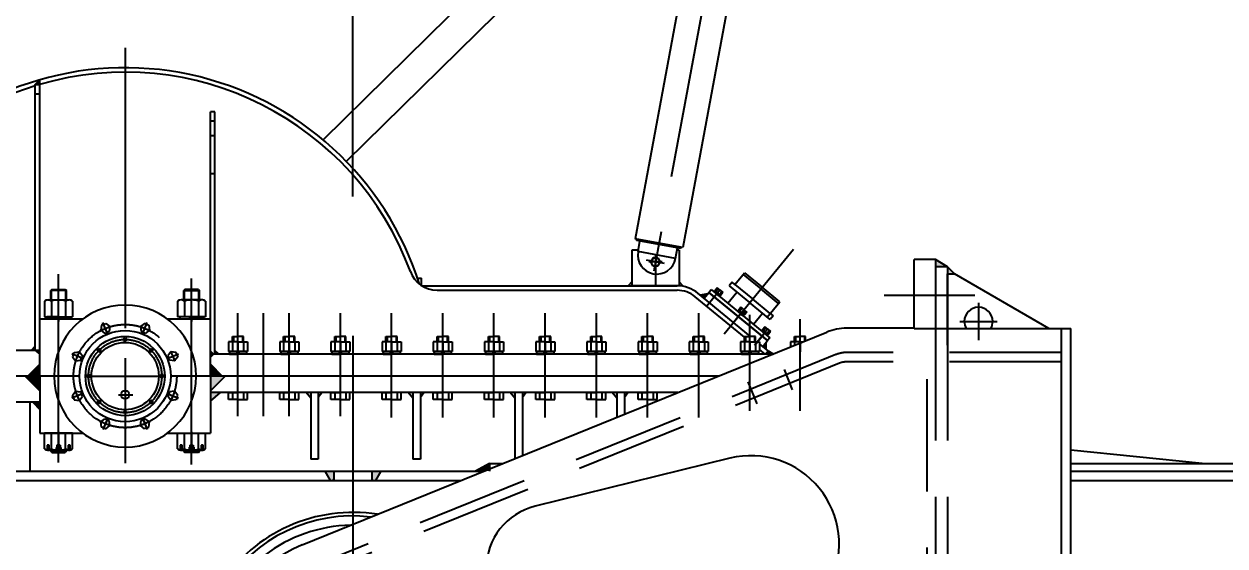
# Model space of a CAD drawing. Header units: millimetres. Extents: x -44903 to -2851, y -697 to 17820.
# Drawn here: x -34613 to -31400, y 14185 to 15580 of the extents above; entities that cross this region are included whole.
import ezdxf

# ---------------------------------------------------------------- set-up
doc = ezdxf.new("R2010")
doc.units = ezdxf.units.MM
doc.header["$LTSCALE"] = 600
for name, pattern in [('F', [0.75, 0.5, -0.25]), ('G', [2, 1.25, -0.25, 0.25, -0.25]), ('K', [2.5, 1.25, -0.25, 0.25, -0.25, 0.25, -0.25])]:
    doc.linetypes.add(name, pattern=pattern)
for name, color, linetype in [('01', 7, 'Continuous'), ('02', 1, 'Continuous'), ('04', 2, 'F'), ('05', 142, 'G'), ('07', 6, 'K'), ('08', 1, 'Continuous'), ('10', 1, 'Continuous')]:
    doc.layers.add(name, color=color, linetype=linetype)
doc.styles.get("Standard").update_dxf_attribs({"font": 'isocp', "width": 0.707, "bigfont": 'intecad.shx'})
doc.dimstyles.new('INTE', dxfattribs={"dimscale": 60, "dimtxt": 3.5, "dimasz": 3, "dimexe": 3, "dimexo": 0, "dimgap": 1, "dimtad": 1, "dimdec": 3, "dimdsep": 46, "dimtxsty": 'Standard', "dimcen": 0, "dimclrd": 1, "dimclre": 1, "dimclrt": 3, "dimaunit": 1, "dimadec": 0, "dimazin": 0, "dimtfac": 1, "dimtdec": 3, "dimtmove": 0, "dimatfit": 0, "dimfxl": 1, "dimarcsym": 0})
doc.dimstyles.new('INTE$2', dxfattribs={"dimscale": 60, "dimtxt": 3.5, "dimasz": 3, "dimexe": 3, "dimexo": 0, "dimgap": 1, "dimtad": 1, "dimtih": 1, "dimtoh": 1, "dimdec": 3, "dimdsep": 46, "dimtxsty": 'Standard', "dimcen": 0, "dimclrd": 1, "dimclre": 1, "dimclrt": 3, "dimaunit": 1, "dimadec": 0, "dimazin": 0, "dimtfac": 1, "dimtdec": 3, "dimtmove": 0, "dimatfit": 0, "dimfxl": 1, "dimarcsym": 0})

# ---------------------------------------------------------------- blocks, each defined once
blk = doc.blocks.new('*D89')
at = {"layer": '08', "color": 1, "lineweight": -2}
for p, q in [((-40743.2, 14208.7), (-40743.2, 16619.2)), ((-33733.2, 15119.4), (-33733.2, 16619.2)), ((-40563.2, 16439.2), (-33913.2, 16439.2))]:
    blk.add_line(p, q, dxfattribs=at)
at = {"layer": '08', "color": 1}
for points in [[(-40563.2, 16469.2), (-40563.2, 16409.2), (-40743.2, 16439.2)], [(-33913.2, 16469.2), (-33913.2, 16409.2), (-33733.2, 16439.2)]]:
    blk.add_solid(points, dxfattribs=at)
at = {"layer": 'DEFPOINTS', "color": 0}
for p in [(-33733.2, 16439.2), (-33733.2, 15119.4), (-40743.2, 14208.7)]:
    blk.add_point(p, dxfattribs=at)
at = {"layer": '08', "color": 3, "insert": (-36235.8, 16604.2), "char_height": 210, "attachment_point": 5}
blk.add_mtext('7010%%p0.5', dxfattribs=at)
blk = doc.blocks.new('*U5')
at = {"layer": '01'}
for p, q in [((-25.6, 0), (-25.6, 25.4)), ((-25.6, 25.4), (0, 25.4)), ((-25.6, 15), (0, 15)), ((0, 25.4), (0, 0)), ((0, -25.4), (0, 0)), ((-25.6, 0), (-25.6, -25.4)), ((-25.6, -15), (0, -15)), ((-25.6, -25.4), (0, -25.4))]:
    blk.add_line(p, q, dxfattribs=at)
at = {"layer": '05'}
blk.add_line((-26.7, 0), (1.1, 0), dxfattribs=at)
blk = doc.blocks.new('*U6')
at = {"layer": '01'}
for p, q in [((-22.8, 7.5), (-22.8, 0)), ((0, 7.5), (-22.8, 7.5)), ((-22.8, 0), (0, 0)), ((0, 0), (-4.3, 7.5)), ((0, 7.5), (4.3, 0)), ((0, 7.5), (22.8, 7.5)), ((22.8, 0), (0, 0)), ((22.8, 7.5), (22.8, 0))]:
    blk.add_line(p, q, dxfattribs=at)
at = {"layer": '05'}
blk.add_line((0, 9.6), (0, -2.1), dxfattribs=at)
blk = doc.blocks.new('L')
at = {"layer": '01'}
for p, q in [((13018.7, 14500.4), (13018.7, 14514.8)), ((13018.7, 14514.8), (13033.7, 14514.8)), ((13048.7, 14514.8), (13033.7, 14514.8)), ((13048.7, 14500.4), (13048.7, 14514.8)), ((13008.3, 14346.1), (13008.3, 14364.8)), ((13008.3, 14364.8), (13033.7, 14364.8)), ((13033.7, 14346.1), (13008.3, 14346.1)), ((13018.7, 14364.8), (13018.7, 14346.1)), ((13059.1, 14364.8), (13033.7, 14364.8)), ((13033.7, 14346.1), (13059.1, 14346.1)), ((13048.7, 14364.8), (13048.7, 14346.1)), ((13059.1, 14346.1), (13059.1, 14364.8))]:
    blk.add_line(p, q, dxfattribs=at)
at = {"layer": '02'}
for p, q in [((13021.7, 14514.8), (13021.7, 14500.4)), ((13045.7, 14514.8), (13045.7, 14500.4))]:
    blk.add_line(p, q, dxfattribs=at)
at = {"layer": '01', "rotation": 270}
blk.add_blockref('*U5', (13033.7, 14474.8), dxfattribs=at)
at = {"layer": '01'}
blk.add_blockref('*U6', (13033.7, 14467.3), dxfattribs=at)
blk = doc.blocks.new('*U41')
at = {"layer": '01'}
for p, q in [((-10.8, 0), (-10.8, 10)), ((-10.8, 10), (0, 10)), ((-10.8, 6), (0, 6)), ((0, 10), (0, 0)), ((0, -10), (0, 0)), ((-10.8, 0), (-10.8, -10)), ((-10.8, -6), (0, -6)), ((-10.8, -10), (0, -10))]:
    blk.add_line(p, q, dxfattribs=at)
at = {"layer": '05'}
blk.add_line((-11.9, 0), (1.1, 0), dxfattribs=at)
blk = doc.blocks.new('*U42')
at = {"layer": '01'}
for p, q in [((-9.2, 3.1), (-9.2, 0)), ((0, 3.1), (-9.2, 3.1)), ((-9.2, 0), (0, 0)), ((0, 0), (-1.8, 3.1)), ((0, 3.1), (1.8, 0)), ((0, 3.1), (9.2, 3.1)), ((9.2, 0), (0, 0)), ((9.2, 3.1), (9.2, 0))]:
    blk.add_line(p, q, dxfattribs=at)
at = {"layer": '05'}
blk.add_line((0, 5.2), (0, -2.1), dxfattribs=at)
blk = doc.blocks.new('*D107')
at = {"layer": '08', "color": 1, "lineweight": -2}
for p, q in [((-40486.6, 14108.5), (-40220.8, 14374.3)), ((-40300.4, 13511.1), (-39733.1, 13511.1))]:
    blk.add_line(p, q, dxfattribs=at)
for start, end in [(63.5375, 82.075), (360, 45), (322.4163, 360), (322.925, 341.4625)]:
    blk.add_arc((-40743.2, 13851.9), 558.8, start, end, dxfattribs=at)
at = {"layer": '08', "color": 1}
for points in [[(-40476.7, 14376.5), (-40511.7, 14327.8), (-40348.1, 14247)], [(-40243, 13679.1), (-40183.8, 13669.4), (-40184.4, 13851.9)]]:
    blk.add_solid(points, dxfattribs=at)
at = {"layer": 'DEFPOINTS', "color": 0}
for p in [(-40486.6, 14108.5), (-40259.3, 14131.3), (-41068.3, 13851.9), (-40743.2, 13851.9), (-22617.3, 13851.9)]:
    blk.add_point(p, dxfattribs=at)
at = {"layer": '08', "color": 3, "insert": (-39926.8, 13676.1), "char_height": 210, "attachment_point": 5}
blk.add_mtext('45°', dxfattribs=at)
blk = doc.blocks.new('*D114')
at = {"layer": '08', "color": 1, "lineweight": -2}
blk.add_line((-27154.4, 16020.6), (-27444.7, 16174.6), dxfattribs=at)
for start, end in [(154.2198, 163.9814), (168.0614, 177.8411)]:
    blk.add_arc((-23065.2, 13851.9), 4777.3, start, end, dxfattribs=at)
at = {"layer": '08', "color": 1}
for points in [[(-27393.8, 15943.2), (-27340.2, 15916.1), (-27285.7, 16090.2)], [(-27809.1, 14031.3), (-27869.1, 14032.5), (-27842.5, 13851.9)]]:
    blk.add_solid(points, dxfattribs=at)
at = {"layer": 'DEFPOINTS', "color": 0}
for p in [(-27154.4, 16020.6), (-27592.3, 15377.7), (-41068.3, 13851.9), (-23065.2, 13851.9), (-22617.3, 13851.9)]:
    blk.add_point(p, dxfattribs=at)
at = {"layer": '08', "color": 3, "insert": (-27701.2, 15005.2), "char_height": 210, "attachment_point": 5}
blk.add_mtext('28°', dxfattribs=at)
blk = doc.blocks.new('*U204')
at = {"layer": '01'}
for p, q in [((0, 13.1), (-12, 6.2)), ((-12, 6.2), (-12, 0)), ((-12, -6.2), (-12, 0)), ((12, 6.2), (0, 13.1)), ((12, 0), (12, 6.2)), ((12, 0), (12, -6.2)), ((0, -13.1), (-12, -6.2)), ((12, -6.2), (0, -13.1))]:
    blk.add_line(p, q, dxfattribs=at)
at = {"layer": '05'}
for p, q in [((-13.7, 0), (14.5, 0)), ((0, 14.7), (0, -14.3))]:
    blk.add_line(p, q, dxfattribs=at)

msp = doc.modelspace()

# ---------------------------------------------------------------- hatches: boundary and pattern name
at = {"layer": '01'}
for points in [[(-34571.3044, 15431.1492), (-34583.3044, 15418.4243), (-34572.0837, 15418.4243, -0.000249741), (-34571.3044, 15418.653)], [(-32784.019, 14858.497), (-32803.2568, 14854.9846), (-32793.4753, 14846.9642)], [(-34593.6346, 14708.4243), (-34583.3044, 14708.4243), (-34583.3044, 14718.7101)], [(-32628.426, 14728.0954), (-32636.498, 14718.2509), (-32628.5074, 14711.699)], [(-34584.2263, 14708.4243), (-34571.3044, 14708.4243), (-34571.3044, 14697.597)], [(-34106.3044, 14697.4243), (-34114.3044, 14705.4621), (-34114.3044, 14689.4243)], [(-34091.9743, 14697.4243), (-34102.3044, 14697.4243), (-34102.3044, 14707.7101)], [(-32607.6607, 14697.4243), (-32621.8055, 14706.2038), (-32629.0042, 14697.4243)], [(-34571.3044, 14549.7497), (-34571.3044, 14568.9243), (-34589.4266, 14568.9243)], [(-33405.0503, 14384.9243), (-33367.53, 14384.9243), (-33367.53, 14404.9243)]]:
    msp.add_hatch(color=256, dxfattribs=at).paths.add_polyline_path(points)
h = msp.add_hatch(color=256, dxfattribs=at)
h.paths.add_polyline_path([(-32142.2044, 14931.4243), (-32174.2044, 14950.4243), (-32174.2044, 14931.4243)])
h.paths.add_polyline_path([(-32123.2044, 14911.9331), (-32142.2044, 14931.4243), (-32142.2044, 14911.9331)])
h = msp.add_hatch(color=256, dxfattribs=at)
h.paths.add_polyline_path([(-32753.3114, 14836.016), (-32751.4093, 14838.3358), (-32766.1017, 14850.3829), (-32768.0039, 14848.063)])
h.paths.add_polyline_path([(-32780.7942, 14862.43), (-32782.6964, 14860.1101), (-32768.0039, 14848.063), (-32766.1017, 14850.3829)])
h.paths.add_polyline_path([(-32704.2077, 14795.7534), (-32702.3055, 14798.0733), (-32751.4093, 14838.3358), (-32753.3114, 14836.016)])
h = msp.add_hatch(color=256, dxfattribs=at)
h.paths.add_polyline_path([(-32655.104, 14755.4909), (-32653.2018, 14757.8107), (-32702.3055, 14798.0733), (-32704.2077, 14795.7534)])
h.paths.add_polyline_path([(-32640.4115, 14743.4438), (-32638.5093, 14745.7637), (-32653.2018, 14757.8107), (-32655.104, 14755.4909)])
h.paths.add_polyline_path([(-32638.5093, 14745.7637), (-32640.4115, 14743.4438), (-32625.7191, 14731.3967), (-32623.8169, 14733.7166)])
at = {"layer": '01', "linetype": 'Continuous'}
h = msp.add_hatch(color=7, dxfattribs=at)
h.paths.add_polyline_path([(-34610.3044, 14638.9243), (-34596.8044, 14625.4243), (-34596.8044, 14638.9243)])
h.paths.add_polyline_path([(-34596.8044, 14638.9243), (-34596.8044, 14625.4243), (-34591.3044, 14619.9243), (-34571.3044, 14619.9243), (-34571.3044, 14638.9243)])
h.paths.add_polyline_path([(-34571.3044, 14599.9243), (-34571.3044, 14619.9243), (-34591.3044, 14619.9243)])
at = {"layer": '01'}
h = msp.add_hatch(color=256, dxfattribs=at)
h.paths.add_polyline_path([(-34094.3044, 14619.9243), (-34114.3044, 14619.9243), (-34114.3044, 14599.9243)])
h.paths.add_polyline_path([(-34075.3044, 14638.9243), (-34114.3044, 14638.9243), (-34114.3044, 14619.9243), (-34094.3044, 14619.9243)])
h.paths.add_polyline_path([(-34089.3044, 14593.3444), (-34089.3044, 14594.9243), (-34114.3044, 14594.9243), (-34114.3044, 14572.2028)])
h = msp.add_hatch(color=256, dxfattribs=at)
h.paths.add_polyline_path([(-33845.8044, 14594.9243), (-33858.3901, 14594.9243), (-33845.8044, 14580.1184)])
h.paths.add_polyline_path([(-33816.3757, 14594.9243), (-33825.8044, 14594.9243), (-33825.8044, 14582.9279)])
h = msp.add_hatch(color=256, dxfattribs=at)
h.paths.add_polyline_path([(-33572.8044, 14594.9243), (-33585.3901, 14594.9243), (-33572.8044, 14580.1184)])
h.paths.add_polyline_path([(-33543.3757, 14594.9243), (-33552.8044, 14594.9243), (-33552.8044, 14582.9279)])
h = msp.add_hatch(color=256, dxfattribs=at)
h.paths.add_polyline_path([(-33299.8044, 14594.9243), (-33312.3901, 14594.9243), (-33299.8044, 14580.1184)])
h.paths.add_polyline_path([(-33270.3757, 14594.9243), (-33279.8044, 14594.9243), (-33279.8044, 14582.9279)])
h = msp.add_hatch(color=256, dxfattribs=at)
h.paths.add_polyline_path([(-33026.8044, 14594.9243), (-33039.3901, 14594.9243), (-33026.8044, 14580.1184)])
h.paths.add_polyline_path([(-32997.3757, 14594.9243), (-33006.8044, 14594.9243), (-33006.8044, 14582.9279)])
h = msp.add_hatch(color=256, dxfattribs=at)
h.paths.add_polyline_path([(-33784.2044, 14384.9243), (-33808.1382, 14384.9243), (-33793.7044, 14359.9243), (-33787.2044, 14359.9243, 0.414213562), (-33784.2044, 14362.9243)])
h.paths.add_polyline_path([(-33658.2709, 14384.9239), (-33682.2044, 14384.924), (-33682.2044, 14362.9243, 0.414213562), (-33679.2044, 14359.9243), (-33672.7044, 14359.9243)])
h = msp.add_hatch(color=256, dxfattribs=at)
h.paths.add_polyline_path([(-33784.2044, 14384.9243), (-33793.7044, 14384.9243), (-33793.7044, 14359.9243), (-33787.2044, 14359.9243, 0.414213562), (-33784.2044, 14362.9243)])
h.paths.add_polyline_path([(-33672.7044, 14384.9239), (-33682.2044, 14384.924), (-33682.2044, 14362.9243, 0.414213562), (-33679.2044, 14359.9243), (-33672.7044, 14359.9243)])
at = {"layer": '02'}
for points in [[(-34571.3044, 14670.4243), (-34602.8044, 14638.9243), (-34571.3044, 14638.9243), (-34571.3044, 14639.4243)], [(-34114.3044, 14670.4243), (-34114.3044, 14638.9243), (-34082.8044, 14638.9243)]]:
    msp.add_hatch(color=256, dxfattribs=at).paths.add_polyline_path(points)
at = {"layer": '10'}
h = msp.add_hatch(color=256, dxfattribs=at)
h.paths.add_polyline_path([(-32997.1227, 14880.4243), (-32987.1227, 14890.6247), (-32987.1227, 14880.4243)])
h.paths.add_polyline_path([(-32850.0367, 14880.3366, 0.010476179), (-32854.2258, 14880.4243), (-32860.1227, 14880.4243), (-32860.1227, 14890.6247)])

# ---------------------------------------------------------------- linework, layer by layer
for p, q in [((-32603.9285, 17025.7216), (-32978.2403, 15006.116)), ((-32476.1054, 17002.031), (-32850.4172, 14982.4254)), ((-32987.1227, 14975.6247), (-32987.1227, 14880.4243)), ((-32850.4172, 14982.4254), (-32978.2403, 15006.116)), ((-32973.9619, 15001.7634), (-32973.324, 15005.2048)), ((-32855.9713, 14979.8952), (-32973.9619, 15001.7634)), ((-32970.3063, 14972.1005), (-32965.1126, 15000.1233)), ((-32870.0143, 14953.5125), (-32864.8206, 14981.5353)), ((-32860.1227, 14975.6247), (-32860.1227, 14880.4243)), ((-32855.9713, 14979.8952), (-32855.3334, 14983.3366)), ((-32870.0143, 14953.5125), (-32970.3063, 14972.1005)), ((-32929.9736, 14955.1247), (-32936.3245, 14944.1247)), ((-32929.9736, 14933.1247), (-32936.3245, 14944.1247)), ((-32917.2719, 14955.1247), (-32929.9736, 14955.1247)), ((-32917.2719, 14955.1247), (-32910.921, 14944.1247)), ((-32917.2719, 14933.1247), (-32910.921, 14944.1247)), ((-32917.2719, 14933.1247), (-32929.9736, 14933.1247))]:
    msp.add_line(p, q)
for centre, radius in [((-32923.6227, 14944.1247), 11), ((-32923.6227, 14944.1247), 11), ((-34342.8044, 14638.9243), 106), ((-34412.1009, 14708.2208), 3.7377), ((-34273.508, 14708.2208), 3.7377), ((-34440.8044, 14638.9243), 3.7377), ((-34244.8044, 14638.9243), 3.7377), ((-34412.1009, 14569.6279), 3.7377), ((-34273.508, 14569.6279), 3.7377)]:
    msp.add_circle(centre, radius)
msp.add_arc((-32920.1603, 14962.8065), 51, 169.5, 349.5)
at = {"layer": '01'}
for p, q in [((-32898.5085, 16169.9667), (-33813.2594, 15271.0436)), ((-32898.5085, 16169.9667), (-33813.2594, 15271.0436)), ((-32779.7315, 16167.5159), (-33750.9159, 15213.1356)), ((-34583.3044, 15418.4243), (-34571.3044, 15431.1492)), ((-32969.6531, 14975.6247), (-32987.1227, 14975.6247)), ((-32860.1227, 14975.6247), (-32865.916, 14975.6247)), ((-32174.2044, 14950.4243), (-32231.2044, 14950.4243)), ((-32142.2044, 14931.4243), (-32174.2044, 14950.4243)), ((-32710.8861, 14883.9364), (-32685.3261, 14915.1091)), ((-32685.3261, 14915.1091), (-32638.0958, 14876.3827)), ((-32142.2044, 14931.4243), (-32174.2044, 14931.4243)), ((-32123.2044, 14911.9331), (-32142.2044, 14931.4243)), ((-32860.1227, 14880.4243), (-32987.1227, 14880.4243)), ((-32718.3546, 14890.0601), (-32726.4616, 14880.1728)), ((-32726.4616, 14880.1728), (-32671.7629, 14835.3227)), ((-32710.8861, 14883.9364), (-32718.3546, 14890.0601)), ((-32710.8861, 14883.9364), (-32663.6559, 14845.21)), ((-32688.8789, 14910.7762), (-32641.6486, 14872.0497)), ((-34538.8044, 14870.7806), (-34541.8044, 14867.7806)), ((-34541.8044, 14842.4243), (-34541.8044, 14867.7806)), ((-34499.8044, 14867.7806), (-34541.8044, 14867.7806)), ((-34538.8044, 14870.7806), (-34502.8044, 14870.7806)), ((-34502.8044, 14870.7806), (-34499.8044, 14867.7806)), ((-34499.8044, 14842.4243), (-34499.8044, 14867.7806)), ((-34182.8044, 14870.7806), (-34185.8044, 14867.7806)), ((-34185.8044, 14842.4243), (-34185.8044, 14867.7806)), ((-34185.8044, 14867.7806), (-34143.8044, 14867.7806)), ((-34146.8044, 14870.7806), (-34182.8044, 14870.7806)), ((-34146.8044, 14870.7806), (-34143.8044, 14867.7806)), ((-34143.8044, 14842.4243), (-34143.8044, 14867.7806)), ((-32669.0287, 14744.9243), (-32809.9512, 14860.4736)), ((-32784.019, 14858.497), (-32803.2568, 14854.9846)), ((-32780.7942, 14862.43), (-32774.4536, 14870.1628)), ((-32623.8169, 14733.7166), (-32780.7942, 14862.43)), ((-32780.7942, 14862.43), (-32623.8169, 14733.7166)), ((-32774.4536, 14870.1628), (-32617.4763, 14741.4495)), ((-32594.4183, 14833.3233), (-32641.6486, 14872.0497)), ((-32590.8656, 14837.6562), (-32638.0958, 14876.3827)), ((-34558.3044, 14839.1912), (-34558.3044, 14797.4243)), ((-34550.3669, 14842.4243), (-34492.7419, 14842.4243)), ((-34539.5544, 14839.1912), (-34539.5544, 14797.4243)), ((-34502.0544, 14839.1912), (-34502.0544, 14797.4243)), ((-34483.3044, 14839.1912), (-34483.3044, 14797.4243)), ((-34202.3044, 14839.1912), (-34202.3044, 14797.4243)), ((-34135.2419, 14842.4243), (-34192.8669, 14842.4243)), ((-34183.5544, 14839.1912), (-34183.5544, 14797.4243)), ((-34146.0544, 14839.1912), (-34146.0544, 14797.4243)), ((-34127.3044, 14839.1912), (-34127.3044, 14797.4243)), ((-32617.0642, 14790.4726), (-32671.7629, 14835.3227)), ((-32616.4256, 14806.4835), (-32663.6559, 14845.21)), ((-32624.5326, 14796.5963), (-32590.8656, 14837.6562)), ((-34558.3044, 14797.4243), (-34483.3044, 14797.4243)), ((-34520.8044, 14797.4243), (-34552.5544, 14797.4243)), ((-34552.5544, 14797.4243), (-34552.5544, 14791.9243)), ((-34520.8044, 14797.4243), (-34523.9799, 14791.9243)), ((-34520.8044, 14797.4243), (-34489.0544, 14797.4243)), ((-34517.9177, 14791.9243), (-34514.7422, 14797.4243)), ((-34489.0544, 14797.4243), (-34489.0544, 14791.9243)), ((-34127.3044, 14797.4243), (-34202.3044, 14797.4243)), ((-34164.8044, 14797.4243), (-34196.5544, 14797.4243)), ((-34196.5544, 14797.4243), (-34196.5544, 14791.9243)), ((-34167.6912, 14791.9243), (-34170.8666, 14797.4243)), ((-34164.8044, 14797.4243), (-34161.629, 14791.9243)), ((-34164.8044, 14797.4243), (-34133.0544, 14797.4243)), ((-34133.0544, 14797.4243), (-34133.0544, 14791.9243)), ((-32608.9572, 14800.3598), (-32617.0642, 14790.4726)), ((-32616.4256, 14806.4835), (-32608.9572, 14800.3598)), ((-31837.2044, 14766.4243), (-31812.2044, 14766.4243)), ((-34593.6346, 14708.4243), (-34583.3044, 14718.7101)), ((-34346.8044, 14738.9319), (-34342.8044, 14741.2393)), ((-34346.8044, 14736.9243), (-34346.8044, 14738.9319)), ((-34346.8044, 14736.9243), (-34346.8044, 14734.9168)), ((-34346.8044, 14734.9168), (-34342.8044, 14732.6093)), ((-34342.8044, 14741.2393), (-34338.8044, 14738.9319)), ((-34342.8044, 14732.6093), (-34338.8044, 14734.9168)), ((-34338.8044, 14738.9319), (-34338.8044, 14736.9243)), ((-34338.8044, 14734.9168), (-34338.8044, 14736.9243)), ((-32822.8044, 14730.5243), (-32822.8044, 14744.9243)), ((-32822.8044, 14744.9243), (-32807.8044, 14744.9243)), ((-32792.8044, 14744.9243), (-32807.8044, 14744.9243)), ((-32792.8044, 14730.5243), (-32792.8044, 14744.9243)), ((-32685.8044, 14730.5243), (-32685.8044, 14744.9243)), ((-32685.8044, 14744.9243), (-32670.8044, 14744.9243)), ((-32655.8044, 14744.9243), (-32670.8044, 14744.9243)), ((-32655.8044, 14730.5243), (-32655.8044, 14744.9243)), ((-32621.8055, 14706.2038), (-32645.3794, 14725.5332)), ((-32628.426, 14728.0954), (-32628.5074, 14711.699)), ((-32617.4763, 14741.4495), (-32623.8169, 14733.7166)), ((-32536.8044, 14730.5243), (-32562.2294, 14730.5243)), ((-32562.2294, 14730.5243), (-32562.2294, 14717.177)), ((-32551.8044, 14730.5243), (-32551.8044, 14744.9243)), ((-32551.8044, 14744.9243), (-32536.8044, 14744.9243)), ((-32551.8044, 14730.5243), (-32551.8044, 14721.4026)), ((-32521.8044, 14744.9243), (-32536.8044, 14744.9243)), ((-32536.8044, 14730.5243), (-32529.3006, 14730.5243)), ((-32521.8044, 14733.5629), (-32521.8044, 14744.9243)), ((-34584.2263, 14708.4243), (-34571.3044, 14697.597)), ((-34416.3488, 14706.8119), (-34415.1521, 14711.272)), ((-34414.9293, 14705.3924), (-34416.3488, 14706.8119)), ((-34415.1521, 14711.272), (-34410.692, 14712.4688)), ((-34414.9293, 14705.3924), (-34413.5098, 14703.9729)), ((-34413.5098, 14703.9729), (-34409.0497, 14705.1696)), ((-34410.692, 14712.4688), (-34409.2725, 14711.0492)), ((-34407.8529, 14709.6297), (-34409.2725, 14711.0492)), ((-34409.0497, 14705.1696), (-34407.8529, 14709.6297)), ((-34276.3364, 14711.0492), (-34277.7559, 14709.6297)), ((-34277.7559, 14709.6297), (-34276.5591, 14705.1696)), ((-34276.5591, 14705.1696), (-34272.0991, 14703.9729)), ((-34276.3364, 14711.0492), (-34274.9169, 14712.4688)), ((-34274.9169, 14712.4688), (-34270.4568, 14711.272)), ((-34272.0991, 14703.9729), (-34270.6795, 14705.3924)), ((-34269.26, 14706.8119), (-34270.6795, 14705.3924)), ((-34270.4568, 14711.272), (-34269.26, 14706.8119)), ((-34106.3044, 14697.4243), (-34114.3044, 14705.4621)), ((-34114.3044, 14689.4243), (-34106.3044, 14697.4243)), ((-34091.9743, 14697.4243), (-34102.3044, 14707.7101)), ((-32629.0042, 14697.4243), (-32621.8055, 14706.2038)), ((-32621.8055, 14706.2038), (-32607.6607, 14697.4243)), ((-34114.3044, 14670.4243), (-34082.8044, 14638.9243)), ((-34445.1194, 14638.9243), (-34442.8119, 14642.9243)), ((-34442.8119, 14634.9243), (-34445.1194, 14638.9243)), ((-34442.8119, 14642.9243), (-34440.8044, 14642.9243)), ((-34440.8044, 14634.9243), (-34442.8119, 14634.9243)), ((-34438.7969, 14642.9243), (-34440.8044, 14642.9243)), ((-34440.8044, 14634.9243), (-34438.7969, 14634.9243)), ((-34436.4894, 14638.9243), (-34438.7969, 14642.9243)), ((-34438.7969, 14634.9243), (-34436.4894, 14638.9243)), ((-34246.8119, 14642.9243), (-34249.1194, 14638.9243)), ((-34249.1194, 14638.9243), (-34246.8119, 14634.9243)), ((-34244.8044, 14642.9243), (-34246.8119, 14642.9243)), ((-34246.8119, 14634.9243), (-34244.8044, 14634.9243)), ((-34244.8044, 14642.9243), (-34242.7969, 14642.9243)), ((-34242.7969, 14634.9243), (-34244.8044, 14634.9243)), ((-34242.7969, 14642.9243), (-34240.4894, 14638.9243)), ((-34240.4894, 14638.9243), (-34242.7969, 14634.9243)), ((-34114.3044, 14599.9243), (-34075.3044, 14638.9243)), ((-34114.3044, 14572.2028), (-34087.4361, 14594.9243)), ((-33845.8044, 14580.1184), (-33858.3901, 14594.9243)), ((-33825.8044, 14582.9279), (-33816.3757, 14594.9243)), ((-33572.8044, 14580.1184), (-33585.3901, 14594.9243)), ((-33552.8044, 14582.9279), (-33543.3757, 14594.9243)), ((-33299.8044, 14580.1184), (-33312.3901, 14594.9243)), ((-33279.8044, 14582.9279), (-33270.3757, 14594.9243)), ((-33026.8044, 14580.1184), (-33039.3901, 14594.9243)), ((-33006.8044, 14582.9279), (-32997.3757, 14594.9243)), ((-34596.8044, 14384.9243), (-34596.8044, 14568.9243)), ((-34589.4266, 14568.9243), (-34571.3044, 14549.7497)), ((-34416.3488, 14571.0368), (-34414.9293, 14572.4563)), ((-34415.1521, 14566.5767), (-34416.3488, 14571.0368)), ((-34410.692, 14565.3799), (-34415.1521, 14566.5767)), ((-34413.5098, 14573.8758), (-34414.9293, 14572.4563)), ((-34409.0497, 14572.679), (-34413.5098, 14573.8758)), ((-34409.2725, 14566.7995), (-34410.692, 14565.3799)), ((-34409.2725, 14566.7995), (-34407.8529, 14568.219)), ((-34407.8529, 14568.219), (-34409.0497, 14572.679)), ((-34276.5591, 14572.679), (-34277.7559, 14568.219)), ((-34277.7559, 14568.219), (-34276.3364, 14566.7995)), ((-34272.0991, 14573.8758), (-34276.5591, 14572.679)), ((-34274.9169, 14565.3799), (-34276.3364, 14566.7995)), ((-34270.4568, 14566.5767), (-34274.9169, 14565.3799)), ((-34270.6795, 14572.4563), (-34272.0991, 14573.8758)), ((-34270.6795, 14572.4563), (-34269.26, 14571.0368)), ((-34269.26, 14571.0368), (-34270.4568, 14566.5767)), ((-34342.8044, 14545.2393), (-34346.8044, 14542.9319)), ((-34346.8044, 14542.9319), (-34346.8044, 14540.9243)), ((-34338.8044, 14542.9319), (-34342.8044, 14545.2393)), ((-34338.8044, 14540.9243), (-34338.8044, 14542.9319)), ((-34483.3044, 14485.9243), (-34558.3044, 14485.9243)), ((-34558.3044, 14444.1575), (-34558.3044, 14485.9243)), ((-34539.5544, 14444.1575), (-34539.5544, 14485.9243)), ((-34502.0544, 14444.1575), (-34502.0544, 14485.9243)), ((-34483.3044, 14444.1575), (-34483.3044, 14485.9243)), ((-34202.3044, 14485.9243), (-34127.3044, 14485.9243)), ((-34202.3044, 14444.1575), (-34202.3044, 14485.9243)), ((-34183.5544, 14444.1575), (-34183.5544, 14485.9243)), ((-34146.0544, 14444.1575), (-34146.0544, 14485.9243)), ((-34127.3044, 14444.1575), (-34127.3044, 14485.9243)), ((-34546.6794, 14453.9243), (-34551.1794, 14453.9243)), ((-34551.1794, 14453.9243), (-34551.1794, 14441.0917)), ((-34525.3044, 14440.9243), (-34548.8669, 14440.9243)), ((-34546.6794, 14453.9243), (-34546.6794, 14441.0917)), ((-34541.8044, 14437.9806), (-34541.8044, 14440.9243)), ((-34538.8044, 14434.9806), (-34541.8044, 14437.9806)), ((-34538.8044, 14434.9806), (-34502.8044, 14434.9806)), ((-34516.3044, 14453.9243), (-34525.3044, 14453.9243)), ((-34525.3044, 14453.9243), (-34525.3044, 14440.9243)), ((-34516.3044, 14453.9243), (-34516.3044, 14440.9243)), ((-34491.2419, 14440.9243), (-34516.3044, 14440.9243)), ((-34499.8044, 14437.9806), (-34502.8044, 14434.9806)), ((-34499.8044, 14437.9806), (-34499.8044, 14440.9243)), ((-34494.9294, 14453.9243), (-34490.4294, 14453.9243)), ((-34494.9294, 14453.9243), (-34494.9294, 14441.0917)), ((-34490.4294, 14453.9243), (-34490.4294, 14441.0917)), ((-34190.6794, 14453.9243), (-34195.1794, 14453.9243)), ((-34195.1794, 14453.9243), (-34195.1794, 14441.0917)), ((-34194.3669, 14440.9243), (-34169.3044, 14440.9243)), ((-34190.6794, 14453.9243), (-34190.6794, 14441.0917)), ((-34185.8044, 14437.9806), (-34185.8044, 14440.9243)), ((-34185.8044, 14437.9806), (-34182.8044, 14434.9806)), ((-34146.8044, 14434.9806), (-34182.8044, 14434.9806)), ((-34169.3044, 14453.9243), (-34160.3044, 14453.9243)), ((-34169.3044, 14453.9243), (-34169.3044, 14440.9243)), ((-34160.3044, 14453.9243), (-34160.3044, 14440.9243)), ((-34160.3044, 14440.9243), (-34136.7419, 14440.9243)), ((-34146.8044, 14434.9806), (-34143.8044, 14437.9806)), ((-34143.8044, 14437.9806), (-34143.8044, 14440.9243)), ((-34138.9294, 14453.9243), (-34134.4294, 14453.9243)), ((-34138.9294, 14453.9243), (-34138.9294, 14441.0917)), ((-34134.4294, 14453.9243), (-34134.4294, 14441.0917)), ((-31461.1762, 14404.9243), (-31812.2044, 14440.5873)), ((-33367.53, 14404.9243), (-33405.0503, 14384.9243)), ((-33367.53, 14404.9243), (-33332.5745, 14404.9243)), ((-33367.53, 14404.9243), (-33367.53, 14384.9243)), ((-32724.5117, 14419.1088), (-33246.0033, 14290.9859)), ((-31812.2044, 14404.9243), (-31376.5976, 14404.9243)), ((-40492.2044, 14384.9243), (-33381.9156, 14384.9243)), ((-33808.1382, 14384.9243), (-33793.7044, 14359.9243)), ((-33658.2707, 14384.9243), (-33672.7044, 14359.9243)), ((-31812.2044, 14384.9243), (-31376.53, 14384.9243))]:
    msp.add_line(p, q, dxfattribs=at)
at = {"layer": '01', "color": 7, "linetype": 'Continuous'}
for p, q in [((-34571.3044, 14638.9243), (-34571.3044, 15431.1492)), ((-34583.3044, 14708.4243), (-34583.3044, 15418.4243)), ((-34583.3044, 15418.4243), (-34571.3044, 15418.4243)), ((-34583.3044, 15393.4243), (-34571.3044, 15393.4243)), ((-34114.3044, 14638.9243), (-34114.3044, 15345.4243)), ((-34102.3044, 15345.4243), (-34114.3044, 15345.4243)), ((-34102.3044, 14697.4243), (-34102.3044, 15345.4243)), ((-34102.3044, 15320.4243), (-34114.3044, 15320.4243)), ((-34102.3044, 15281.4243), (-34114.3044, 15281.4243)), ((-34102.3044, 15179.4243), (-34114.3044, 15179.4243)), ((-32231.2044, 14766.9243), (-32231.2044, 14950.4243)), ((-32174.2044, 14950.4243), (-32174.2044, 14766.4243)), ((-32142.2044, 14931.4243), (-32142.2044, 14766.4243)), ((-32142.2044, 14721.9331), (-32142.2044, 14911.9331)), ((-32142.2044, 14911.9331), (-32123.2044, 14911.9331)), ((-31870.9892, 14766.4243), (-32123.2044, 14911.9331)), ((-33559.4025, 14900.4243), (-33549.3044, 14900.4243)), ((-33549.3044, 14880.4243), (-33549.3044, 14900.4243)), ((-33549.1156, 14880.4243), (-32865.7481, 14880.4243)), ((-33508.1278, 14868.4243), (-32865.7481, 14868.4243)), ((-32685.8044, 14743.1614), (-32817.5599, 14851.1942)), ((-32793.4753, 14846.9642), (-32780.7942, 14862.43)), ((-32623.8169, 14733.7166), (-32780.7942, 14862.43)), ((-32730.3763, 14834.0216), (-32706.1742, 14863.5382)), ((-34571.3044, 14791.9243), (-34455.4588, 14791.9243)), ((-34230.1501, 14791.9243), (-34114.3044, 14791.9243)), ((-32661.5537, 14777.5907), (-32637.3516, 14807.1072)), ((-33869.1912, 14187.4115), (-32464.796, 14756.6707)), ((-32231.2044, 14766.9243), (-32412.2044, 14766.9243)), ((-32231.2044, 14766.4243), (-31837.2044, 14766.4243)), ((-31837.2044, 13858.4243), (-31837.2044, 14766.4243)), ((-31812.2044, 13851.9243), (-31812.2044, 14766.4243)), ((-32636.498, 14718.2509), (-32623.8169, 14733.7166)), ((-34810.3721, 14708.4243), (-34571.3044, 14708.4243)), ((-32610.9602, 14697.4243), (-34106.3044, 14697.4243)), ((-32630.024, 14697.4243), (-32645.3794, 14710.015)), ((-34602.8044, 14638.9243), (-34571.3044, 14670.4243)), ((-34464.8044, 14638.9243), (-34853.7024, 14638.9243)), ((-34571.3044, 14599.9243), (-34610.3044, 14638.9243)), ((-34571.3044, 14639.4243), (-34571.3044, 14485.9243)), ((-32755.2831, 14638.9243), (-34220.8044, 14638.9243)), ((-34114.3044, 14638.9243), (-34114.3044, 14485.9243)), ((-32863.8336, 14594.9243), (-34114.3044, 14594.9243)), ((-33845.8044, 14594.9243), (-33845.8044, 14416.9243)), ((-33825.8044, 14594.9243), (-33825.8044, 14416.9243)), ((-33572.8044, 14594.9243), (-33572.8044, 14416.9243)), ((-33552.8044, 14594.9243), (-33552.8044, 14416.9243)), ((-33299.8044, 14594.9243), (-33299.8044, 14418.2074)), ((-33279.8044, 14594.9243), (-33279.8044, 14426.3142)), ((-33026.8044, 14594.9243), (-33026.8044, 14528.8655)), ((-33006.8044, 14594.9243), (-33006.8044, 14536.9724)), ((-34571.3044, 14568.9243), (-34926.7257, 14568.9243)), ((-34571.3044, 14485.9243), (-34455.4588, 14485.9243)), ((-34230.1501, 14485.9243), (-34114.3044, 14485.9243)), ((-34499.8044, 14437.9806), (-34541.8044, 14437.9806)), ((-34185.8044, 14437.9806), (-34143.8044, 14437.9806)), ((-33825.8044, 14416.9243), (-33845.8044, 14416.9243)), ((-33552.8044, 14416.9243), (-33572.8044, 14416.9243)), ((-33784.2044, 14384.9243), (-33784.2044, 14359.9243)), ((-33682.2044, 14384.9243), (-33682.2044, 14359.9243)), ((-40441.2044, 14359.9243), (-33443.592, 14359.9243)), ((-31812.2044, 14359.9243), (-31371.2044, 14359.9243))]:
    msp.add_line(p, q, dxfattribs=at)
for centre, radius in [((-34342.8044, 14638.9243), 122), ((-34342.8044, 14588.9243), 11)]:
    msp.add_circle(centre, radius, dxfattribs=at)
at = {"layer": '01'}
for centre, radius in [((-34342.8044, 14638.9243), 90), ((-34520.8044, 14445.9806), 4.5), ((-34164.8044, 14445.9806), 4.5)]:
    msp.add_circle(centre, radius, dxfattribs=at)
at = {"layer": '01', "color": 7, "linetype": 'Continuous'}
for centre, radius, start, end in [((-34342.8044, 14638.4243), 825, 17.3909304, 138.3340589), ((-34342.8044, 14638.4243), 813, 20.133394, 106.3805847), ((-34342.8044, 14638.4243), 813, 107.2065922, 138.1724603), ((-32865.7481, 14792.4243), 76, 50.65, 90), ((-34342.8044, 14638.9243), 190, 0, 180), ((-32059.2044, 14784.9331), 38, 0, 180), ((-32059.2044, 14784.9331), 38, 180, 209.1483775), ((-32059.2044, 14784.9331), 38, 330.8516225, 0), ((-32412.2044, 14626.9243), 140, 90, 112.0647419), ((-34342.8044, 14638.9243), 190, 180, 0), ((-32668.2044, 14189.9243), 236, 270, 103.8033355), ((-33787.2044, 14362.9243), 3, 270, 0), ((-33679.2044, 14362.9243), 3, 180, 270), ((-33733.2044, 13851.9243), 413, 83.2893272, 276.7106728), ((-33733.2044, 13851.9243), 388, 90.9704971, 127.4565812), ((-33733.2044, 13851.9243), 362, 112.0647419, 180)]:
    msp.add_arc(centre, radius, start, end, dxfattribs=at)
at = {"layer": '01'}
for centre, radius, start, end in [((-33508.1278, 14944.4243), 76, 200.133394, 270), ((-32865.7481, 14792.4243), 88, 50.65, 90), ((-34548.9294, 14827.2157), 15.2086, 51.9443868, 128.0556132), ((-34520.8044, 14786.4395), 55.9848, 70.4327948, 109.5672052), ((-34492.6794, 14827.2157), 15.2086, 51.9443868, 128.0556132), ((-34192.9294, 14827.2157), 15.2086, 51.9443868, 128.0556132), ((-34164.8044, 14786.4395), 55.9848, 70.4327948, 109.5672052), ((-34136.6794, 14827.2157), 15.2086, 51.9443868, 128.0556132), ((-34548.9294, 14456.133), 15.2086, 231.9443868, 308.0556132), ((-34520.8044, 14496.9091), 55.9848, 250.4327948, 265.3896517), ((-34520.8044, 14496.9091), 55.9848, 274.6103483, 289.5672052), ((-34492.6794, 14456.133), 15.2086, 231.9443868, 308.0556132), ((-34192.9294, 14456.133), 15.2086, 231.9443868, 308.0556132), ((-34164.8044, 14496.9091), 55.9848, 250.4327948, 265.3896517), ((-34164.8044, 14496.9091), 55.9848, 274.6103483, 289.5672052), ((-34136.6794, 14456.133), 15.2086, 231.9443868, 308.0556132), ((-33733.2044, 13851.9243), 422.5, 81.0244315, 278.9755685), ((-33205.2044, 14124.9243), 171, 103.8033355, 180)]:
    msp.add_arc(centre, radius, start, end, dxfattribs=at)
at = {"layer": '02', "color": 1, "linetype": 'Continuous'}
for p, q in [((-34540.1804, 14842.4243), (-34540.1804, 14869.4046)), ((-34501.4284, 14842.4243), (-34501.4284, 14869.4046)), ((-34184.1804, 14842.4243), (-34184.1804, 14869.4046)), ((-34145.4284, 14842.4243), (-34145.4284, 14869.4046)), ((-34540.6456, 14436.8217), (-34540.6456, 14440.9243)), ((-34501.3044, 14436.4806), (-34501.3044, 14440.9243)), ((-34184.3044, 14436.4806), (-34184.3044, 14440.9243)), ((-34144.9632, 14436.8217), (-34144.9632, 14440.9243))]:
    msp.add_line(p, q, dxfattribs=at)
at = {"layer": '02'}
for p, q in [((-32819.8044, 14744.9243), (-32819.8044, 14730.5243)), ((-32795.8044, 14744.9243), (-32795.8044, 14730.5243)), ((-32682.8044, 14744.9243), (-32682.8044, 14730.5243)), ((-32658.8044, 14744.9243), (-32658.8044, 14730.5243)), ((-32548.8044, 14744.9243), (-32548.8044, 14730.5243)), ((-32524.8044, 14744.9243), (-32524.8044, 14732.3468))]:
    msp.add_line(p, q, dxfattribs=at)
at = {"layer": '04', "color": 2, "linetype": 'F'}
for p, q in [((-32174.2044, 14766.4243), (-32174.2044, 12920.731)), ((-32142.2044, 14766.4243), (-32142.2044, 12937.4243)), ((-32440.7114, 14696.3842), (-33845.0976, 14128.1198)), ((-31837.2044, 14701.9331), (-32412.2044, 14701.9331)), ((-32431.3341, 14673.2095), (-33835.7203, 14104.9451)), ((-31837.2044, 14676.9331), (-32412.2044, 14676.9331)), ((-32196.2044, 13880.4243), (-32196.2044, 14667.4243))]:
    msp.add_line(p, q, dxfattribs=at)
for radius in [76, 51]:
    msp.add_arc((-32412.2044, 14625.9331), radius, 90, 112.03, dxfattribs=at)
at = {"layer": '05'}
for p, q in [((-32526.0236, 17089.3777), (-32928.1181, 14919.87)), ((-34342.8044, 15516.7812), (-34342.8044, 14597.2754)), ((-32740.2, 14751.8577), (-32554.4967, 14978.3391)), ((-32899.3681, 14939.6294), (-32947.8774, 14948.62)), ((-32905.6227, 14944.1247), (-32941.6227, 14944.1247)), ((-32923.6227, 14962.1247), (-32923.6227, 14926.1247)), ((-32923.6227, 14926.1247), (-32923.6227, 14880.4243)), ((-34520.8044, 14795.4291), (-34520.8044, 14847.9639)), ((-34164.8044, 14795.4291), (-34164.8044, 14847.9639)), ((-32753.8696, 14865.301), (-32786.3915, 14825.6377)), ((-32763.2336, 14854.6694), (-32782.9738, 14830.5944)), ((-32311.8221, 14854.9243), (-32069.4412, 14854.9243)), ((-32059.2044, 14834.9331), (-32059.2044, 14734.9331)), ((-34520.8044, 14799.521), (-34520.8044, 14784.8287)), ((-34164.8044, 14799.521), (-34164.8044, 14784.8287)), ((-34040.8044, 14531.7301), (-34040.8044, 14807.3559)), ((-33972.8044, 14531.7301), (-33972.8044, 14807.3559)), ((-33903.8044, 14531.7301), (-33903.8044, 14807.3559)), ((-33766.8044, 14531.7301), (-33766.8044, 14807.3559)), ((-33629.8044, 14528.0452), (-33629.8044, 14807.3559)), ((-33492.8044, 14528.0452), (-33492.8044, 14807.3559)), ((-33355.8044, 14528.0452), (-33355.8044, 14807.3559)), ((-33218.8044, 14528.0452), (-33218.8044, 14807.3559)), ((-33081.8044, 14528.0452), (-33081.8044, 14807.3559)), ((-32944.8044, 14528.0452), (-32944.8044, 14807.3559)), ((-32807.8044, 14528.0452), (-32807.8044, 14807.3559)), ((-32699.0508, 14802.0427), (-32718.791, 14777.9678)), ((-32699.0508, 14802.0427), (-32718.791, 14777.9678)), ((-32701.208, 14797.1734), (-32691.9286, 14789.5647)), ((-32701.208, 14797.1734), (-32691.9286, 14789.5647)), ((-32670.8044, 14545.9997), (-32670.8044, 14803.1082)), ((-32536.8044, 14545.9997), (-32536.8044, 14790.8196)), ((-32109.2044, 14784.9331), (-32009.2044, 14784.9331)), ((-34389.9522, 14752.7492), (-34402.0231, 14781.8909)), ((-34295.6566, 14752.7492), (-34283.5858, 14781.8909)), ((-32626.2772, 14760.6818), (-32658.7991, 14721.0185)), ((-33733.2044, 14746.9535), (-33733.2044, 4103.6544)), ((-32634.868, 14749.4161), (-32654.6082, 14725.3412)), ((-32536.8044, 14573.1594), (-32536.8044, 14748.4732)), ((-32536.8044, 14731.576), (-32536.8044, 14703.8727)), ((-34456.6292, 14686.0721), (-34485.7709, 14698.143)), ((-34417.7584, 14713.8783), (-34407.2597, 14703.3796)), ((-34342.8044, 14687.2816), (-34342.8044, 14406.0931)), ((-34267.8504, 14713.8783), (-34278.3492, 14703.3796)), ((-34228.9796, 14686.0721), (-34199.8379, 14698.143)), ((-34456.6292, 14591.7766), (-34485.7709, 14579.7057)), ((-34228.9796, 14591.7766), (-34199.8379, 14579.7057)), ((-34417.7584, 14563.9704), (-34407.2597, 14574.4691)), ((-34360.3811, 14588.9243), (-34322.0776, 14588.9243)), ((-34267.8504, 14563.9704), (-34278.3492, 14574.4691)), ((-34389.9522, 14525.0995), (-34402.0231, 14495.9578)), ((-34295.6566, 14525.0995), (-34283.5858, 14495.9578)), ((-34520.8044, 14490.0162), (-34520.8044, 14437.4815)), ((-34164.8044, 14490.0162), (-34164.8044, 14437.4815)), ((-33733.2044, 14425.7357), (-33733.2044, 13357.3003))]:
    msp.add_line(p, q, dxfattribs=at)
at = {"layer": '05', "color": 142, "linetype": 'G'}
for p, q in [((-34520.8044, 14408.1591), (-34520.8044, 14911.0853)), ((-34164.8044, 14402.7398), (-34164.8044, 14899.4984)), ((-32556.6862, 14601.7599), (-32578.6762, 14656.1052)), ((-32556.6862, 14601.7599), (-32578.6762, 14656.1052)), ((-34450.8044, 14638.9243), (-34234.8044, 14638.9243)), ((-32651.7295, 14564.7129), (-32675.4279, 14623.2801)), ((-32651.7295, 14564.7129), (-32675.4279, 14623.2801))]:
    msp.add_line(p, q, dxfattribs=at)
at = {"layer": '05', "color": 4, "linetype": 'G'}
for p, q in [((-34548.9318, 14457.2764), (-34548.9318, 14438.4556)), ((-34529.3556, 14445.9806), (-34511.9833, 14445.9806)), ((-34492.6771, 14457.2764), (-34492.6771, 14438.4556)), ((-34192.9318, 14457.2764), (-34192.9318, 14438.4556)), ((-34156.2533, 14445.9806), (-34173.6255, 14445.9806)), ((-34136.6771, 14457.2764), (-34136.6771, 14438.4556))]:
    msp.add_line(p, q, dxfattribs=at)
at = {"layer": '05', "color": 142, "linetype": 'G'}
msp.add_circle((-34342.8044, 14638.9243), 138, dxfattribs=at)
at = {"layer": '05'}
msp.add_circle((-34342.8044, 14638.9243), 98, dxfattribs=at)
at = {"layer": '07'}
for p, q in [((-32987.1227, 14890.6247), (-32997.1227, 14880.4243)), ((-32860.1227, 14890.6247), (-32850.1227, 14880.4243))]:
    msp.add_line(p, q, dxfattribs=at)

# ---------------------------------------------------------------- block references
at = {"layer": '01'}
for name, p in [('L', (-47074.4857, 230.1616)), ('L', (-46937.4857, 230.1616)), ('L', (-46800.4857, 230.1616)), ('L', (-46663.4857, 230.1616)), ('L', (-46526.4857, 230.1616)), ('L', (-46389.4857, 230.1616)), ('L', (-46252.4857, 230.1616)), ('L', (-46115.4857, 230.1616)), ('L', (-45978.4857, 230.1616)), ('*U6', (-32807.8044, 14697.4243)), ('*U6', (-32670.8044, 14697.4243))]:
    msp.add_blockref(name, p, dxfattribs=at)
at = {"layer": '01', "rotation": 270}
for p in [(-32807.8044, 14704.9243), (-32670.8044, 14704.9243)]:
    msp.add_blockref('*U5', p, dxfattribs=at)
at = {"layer": '04'}
for name, p, rotation in [('*U42', (-32759.7612, 14858.1158), 320.6500000000245), ('*U42', (-32695.965, 14805.8061), 320.6500000000245), ('*U204', (-34395.6147, 14766.4197), 112.4999999999913), ('*U204', (-34289.9941, 14766.4197), 67.49999999999125), ('*U42', (-32632.1688, 14753.4965), 320.6500000000245), ('*U204', (-34470.2998, 14691.7347), 157.4999999999913), ('*U204', (-34215.309, 14691.7347), 22.49999999999125), ('*U204', (-34470.2998, 14586.114), 202.4999999999913), ('*U204', (-34215.309, 14586.114), 337.4999999999912), ('*U204', (-34395.6147, 14511.429), 247.4999999999913), ('*U204', (-34289.9941, 14511.429), 292.4999999999913)]:
    msp.add_blockref(name, p, dxfattribs=dict(at, rotation=rotation))
at = {"layer": '05', "xscale": -1, "rotation": 50.65000000002447}
for p in [(-32757.7956, 14860.5129), (-32693.9994, 14808.2033), (-32630.2032, 14755.8937)]:
    msp.add_blockref('*U41', p, dxfattribs=at)

# ---------------------------------------------------------------- dimensions: what is measured, and where the dimension line sits
at = {"layer": '08'}
dim = msp.add_linear_dim(base=(-33733.2044, 16439.2433), p1=(-40743.2044, 14208.697), p2=(-33733.2044, 15119.3571), angle=0, text='<>%%p0.5', dimstyle='INTE', dxfattribs=at)
dim.commit()
dim.dimension.update_dxf_attribs({"geometry": '*D89', "text_midpoint": (-36235.796, 16439.2433), "dimtype": 160})
for base, line1, line2, picture, middle in [((-27592.256, 15377.7438), ((-27154.4377, 16020.6441), (-23065.2044, 13851.9243)), ((-22617.3033, 13851.9243), (-41068.288, 13851.9243)), '*D114', (-27701.1831, 15005.1907)), ((-40259.2876, 14131.3139), ((-22617.3033, 13851.9243), (-41068.288, 13851.9243)), ((-40486.6354, 14108.4934), (-40743.2044, 13851.9243)), '*D107', (-39926.7695, 13676.1141))]:
    dim = msp.add_angular_dim_2l(base=base, line1=line1, line2=line2, dimstyle='INTE$2', dxfattribs=at)
    dim.commit()
    dim.dimension.update_dxf_attribs({"geometry": picture, "text_midpoint": middle})

doc.saveas('drawing.dxf')
